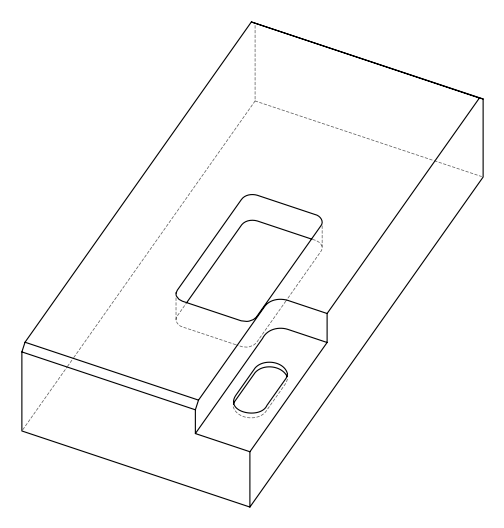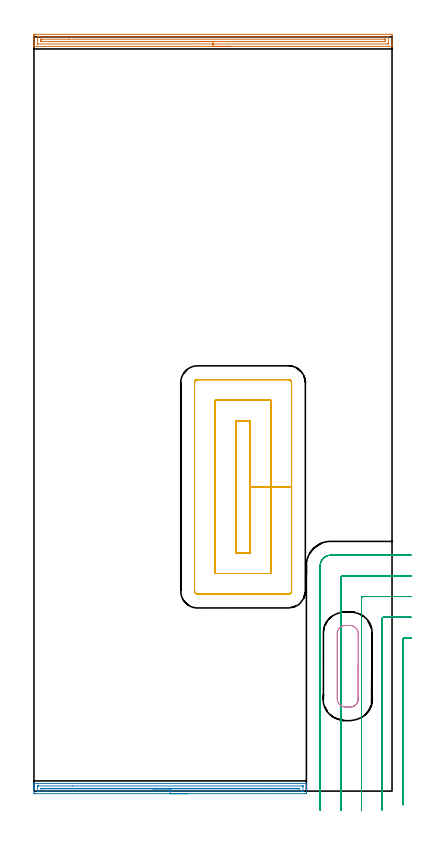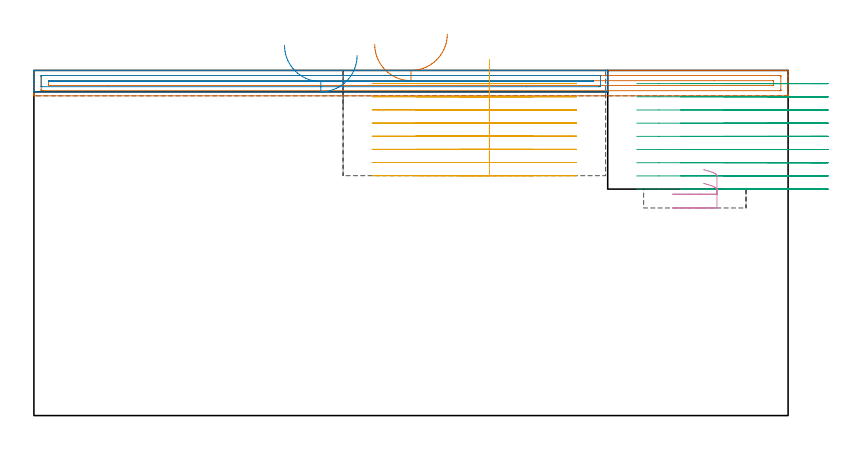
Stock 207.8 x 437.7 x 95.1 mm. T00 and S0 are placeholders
(PLAN: 5 operations, 1 tool changes, 38.7 min)
(1 AREA_MILL | FG_CHAMFER_SURFACE | UGT0205_001 | 5.17 min | 5091 mm3)
(2 AREA_MILL_1 | FG_CHAMFER_SURFACE_1 | UGT0205_001 | 3.94 min | 2819 mm3)
(3 MILL_CORNER_NOTCH_RECTANGULAR | CORNER_NOTCH_RECTANGULAR | NXT0201_012 | Follow Part, ap 4, ae 75% | 14.96 min | 234040 mm3)
(4 MILL_RECTANGULAR_POCKET | POCKET_RECTANGULAR_STRAIGHT | NXT0201_012 | Follow Part, ap 4, ae 75% | 0.67 min | 8561 mm3)
(5 MILL_RECTANGULAR_POCKET_1 | POCKET_RECTANGULAR_STRAIGHT_1 | NXT0201_012 | Follow Part, ap 4, ae 75% | 13.95 min | 292255 mm3)
(TOOL UGT0205_001 | Chamfer Mill 20 x 3 x 45 deg. | D20 FL50 Z2)
(TOOL NXT0201_012 | ENDMILL 16mm [2P460-1600-NA 1630] | D16 FL38 Z6)
(OP 1 AREA_MILL)
G17 G21 G94 G90
T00 M6
G54
G17 G0 G90 X113.9 Y432.2 S1061 M3
G43 Z105.1 H0
G94 G1 X113.862 Z104.228 F250.
X113.748 Z103.363
X113.559 Z102.512
X113.297 Z101.68
X112.963 Z100.874
X112.56 Z100.1
X112.092 Z99.364
X111.56 Z98.672
X110.971 Z98.029
X110.328 Z97.44
X109.636 Z96.908
X108.9 Z96.44
X108.126 Z96.037
X107.32 Z95.703
X106.488 Z95.441
X105.636 Z95.252
X104.772 Z95.138
X103.9 Z95.1
X0.182
X0.01 Y432.203 Z95.089
X0. Y432.543 Z94.756
Y432.786 Z94.513
Y433.502 Z93.793
Y434.738 Z92.558
Y436.14 Z91.156
Y436.758 Z90.538
Y438.517 Z88.78
X0.003 Y438.778 Z88.519
X0.01 Y439.192 Z88.105
X0.203 Y439.196 Z88.102
X0.629 Y439.2 Z88.1
X207.171 Y439.199 Z88.101
X207.597 Y439.196 Z88.102
X207.79 Y439.192 Z88.105
X207.8 Y438.778 Z88.519
Y435.26 Z92.034
Y433.859 Z93.437
Y433.502 Z93.793
Y432.543 Z94.757
X207.79 Y432.203 Z95.089
X207.618 Y432.2 Z95.1
X103.9
Y433.614 Z93.686
X2.302
X2.048 Y433.616 Z93.684
X2.018 Y433.618 Z93.682
X2.01 Y433.621 Z93.679
X2.006 Y433.629 Z93.671
X2.002 Y433.665 Z93.635
X2.001 Y433.7 Z93.6
X2. Y433.912 Z93.388
Y437.429 Z89.871
X2.001 Y437.566 Z89.734
X2.004 Y437.675 Z89.625
X2.008 Y437.748 Z89.552
X2.012 Y437.779 Z89.521
X2.532 Y437.786 Z89.514
X205.498
X205.752 Y437.784 Z89.516
X205.782 Y437.782 Z89.518
X205.79 Y437.779 Z89.521
X205.794 Y437.771 Z89.529
X205.798 Y437.735 Z89.565
X205.799 Y437.7 Z89.6
X205.8 Y437.488 Z89.812
Y433.971 Z93.329
X205.799 Y433.834 Z93.466
X205.796 Y433.725 Z93.575
X205.792 Y433.652 Z93.648
X205.788 Y433.621 Z93.679
X205.268 Y433.614 Z93.686
X103.9
Y435.028 Z92.272
X4.127 Y435.029 Z92.271
X4.064 Y435.031 Z92.269
X4.024 Y435.034 Z92.266
X4.01 Y435.037 Z92.263
X4.008 Y435.059 Z92.241
X4.003 Y435.26 Z92.04
X4. Y435.462 Z91.838
X4.002 Y436.14 Z91.16
X4.005 Y436.337 Z90.963
X4.01 Y436.364 Z90.936
X4.03 Y436.366 Z90.934
X4.088 Y436.369 Z90.931
X4.205 Y436.371 Z90.929
X20.371 Y436.372 Z90.928
X203.673 Y436.371 Z90.929
X203.736 Y436.369 Z90.931
X203.776 Y436.366 Z90.934
X203.79 Y436.363 Z90.937
X203.792 Y436.341 Z90.959
X203.797 Y436.14 Z91.16
X203.8 Y435.938 Z91.362
X203.798 Y435.26 Z92.04
X203.795 Y435.063 Z92.237
X203.79 Y435.036 Z92.264
X203.77 Y435.034 Z92.266
X203.712 Y435.031 Z92.269
X203.595 Y435.029 Z92.271
X187.462
X103.9 Y435.028 Z92.272
X103.028 Z92.31
X102.164 Z92.423
X101.312 Z92.612
X100.48 Z92.875
X99.674 Z93.208
X98.9 Z93.611
X98.164 Z94.08
X97.472 Z94.611
X96.829 Z95.2
X96.24 Z95.844
X95.708 Z96.536
X95.24 Z97.272
X94.837 Z98.045
X94.503 Z98.851
X94.241 Z99.683
X94.052 Z100.535
X93.938 Z101.4
X93.9 Z102.272
G0 Z105.1
M5
M2
(OP 2 AREA_MILL_1)
G17 G21 G94 G90
T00 M6
G54
G17 G0 G90 X89.05 Y-1.5 S1061 M3
G43 Z105.1 H0
Z99.2
G94 G1 X89.012 Z98.328 F250.
X88.898 Z97.464
X88.709 Z96.612
X88.447 Z95.78
X88.113 Z94.974
X87.71 Z94.2
X87.242 Z93.464
X86.71 Z92.772
X86.121 Z92.129
X85.478 Z91.54
X84.786 Z91.008
X84.05 Z90.54
X83.276 Z90.137
X82.47 Z89.803
X81.638 Z89.541
X80.786 Z89.352
X79.922 Z89.238
X79.05 Z89.2
X0.593
X0.257 Y-1.497
X0.01 Y-1.492 Z89.204
X0. Y-1.169 Z89.527
Y0.577 Z91.272
Y1.162 Z91.859
Y1.45 Z92.147
Y2.035 Z92.732
Y2.323 Z93.019
Y2.899 Z93.598
Y3.196 Z93.895
Y4.181 Z94.88
X0.002 Y4.292 Z94.984
X0.01 Y4.405 Z95.095
X0.144 Y4.4 Z95.1
X157.953
X158.09 Y4.397 Z95.088
X158.098 Y4.292 Z94.984
X158.1 Y4.181 Z94.88
Y3.492 Z94.192
Y2.899 Z93.598
Y2.323 Z93.019
Y2.035 Z92.732
Y1.45 Z92.147
Y1.162 Z91.859
Y0.577 Z91.272
Y-0.876 Z89.82
X158.097 Y-1.169 Z89.527
X158.09 Y-1.492 Z89.204
X157.843 Y-1.497 Z89.2
X157.507 Y-1.5
X79.05
Y-0.086 Z90.614
X2.376 Y-0.085 Z90.615
X2.16 Y-0.084 Z90.616
X2.04 Y-0.081 Z90.619
X2.016 Y-0.079 Z90.621
X2.01 Y-0.067 Z90.633
X2.006 Y-0.046 Z90.654
X2.001 Y0.071 Z90.771
X2. Y2.691 Z93.391
X2.002 Y2.814 Z93.514
X2.006 Y2.912 Z93.612
X2.01 Y2.972 Z93.672
X2.039 Y2.979 Z93.679
X2.376 Y2.983 Z93.683
X2.592 Y2.985 Z93.685
X22.428 Y2.986 Z93.686
X155.724 Y2.985 Z93.685
X155.94 Y2.984 Z93.684
X156.06 Y2.98 Z93.68
X156.084 Y2.979 Z93.679
X156.09 Y2.967 Z93.667
X156.094 Y2.945 Z93.645
X156.099 Y2.829 Z93.529
X156.1 Y0.209 Z90.909
X156.098 Y0.086 Z90.786
X156.094 Y-0.012 Z90.688
X156.09 Y-0.072 Z90.628
X156.061 Y-0.079 Z90.621
X155.724 Y-0.083 Z90.617
X155.509 Y-0.085 Z90.615
X135.726 Y-0.086 Z90.614
X79.05
Y1.328 Z92.028
X4.283 Y1.329 Z92.029
X4.159 Y1.33 Z92.03
X4.036 Y1.334 Z92.034
X4.01 Y1.336 Z92.036
X4.006 Y1.357 Z92.057
X4.003 Y1.398 Z92.098
Y1.45 Z92.15
X4.007 Y1.528 Z92.228
X4.01 Y1.561 Z92.261
X4.042 Y1.565 Z92.265
X4.159 Y1.567 Z92.267
X4.927 Y1.571 Z92.271
X5.051
X153.817
X153.941 Y1.569 Z92.269
X154.064 Y1.566 Z92.266
X154.09 Y1.564 Z92.264
X154.094 Y1.543 Z92.243
X154.097 Y1.502 Z92.202
X154.098 Y1.45 Z92.15
X154.093 Y1.372 Z92.072
X154.09 Y1.339 Z92.039
X154.059 Y1.335 Z92.035
X153.941 Y1.333 Z92.033
X153.173 Y1.329 Z92.029
X153.049 Y1.328 Z92.028
X79.05
X78.178 Z92.067
X77.314 Z92.18
X76.462 Z92.369
X75.63 Z92.632
X74.824 Z92.965
X74.05 Z93.368
X73.314 Z93.837
X72.622 Z94.368
X71.979 Z94.957
X71.39 Z95.601
X70.858 Z96.293
X70.39 Z97.028
X69.987 Z97.802
X69.653 Z98.608
X69.391 Z99.44
X69.202 Z100.292
X69.088 Z101.157
X69.05 Z102.028
G0 Z105.1
M5
M2
(OP 3 MILL_CORNER_NOTCH_RECTANGULAR)
G17 G21 G94 G90
T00 M6
G54
G17 G0 G90 X218.8 Y88.9 S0 M3
G43 Z105.1 H1
Z91.467
G94 G1 X215.8 F250.
X214.895 F500.
G3 X214.1 Y88.105 R0.8
G1 Y-4.931
Y-7.931 F250.
G0 Z105.1
X218.8 Y100.9
Z91.467
G1 X215.8
X202.895 F500.
G3 X202.1 Y100.105 R0.8
G1 Y-8.
Y-11. F250.
G0 Z105.1
X218.8 Y112.9
Z91.467
G1 X215.8
X190.895 F500.
G3 X190.1 Y112.105 R0.8
G1 Y-8.
Y-11. F250.
G0 Z105.1
X218.8 Y124.9
Z91.467
G1 X215.8
X178.896 F500.
G3 X178.1 Y124.104 R0.8
G1 Y-8.
Y-11. F250.
G0 Z105.1
X218.8 Y136.9
Z91.467
G1 X215.8
X172.2 F500.
G3 X166.1 Y130.8 R6.1
G1 Y-8.
Y-11. F250.
G0 Z105.1
X218.8 Y88.9
Z87.833
G1 X215.8
X214.895 F500.
G3 X214.1 Y88.105 R0.8
G1 Y-4.931
Y-7.931 F250.
G0 Z105.1
X218.8 Y100.9
Z87.833
G1 X215.8
X202.895 F500.
G3 X202.1 Y100.105 R0.8
G1 Y-8.
Y-11. F250.
G0 Z105.1
X218.8 Y112.9
Z87.833
G1 X215.8
X190.895 F500.
G3 X190.1 Y112.105 R0.8
G1 Y-8.
Y-11. F250.
G0 Z105.1
X218.8 Y124.9
Z87.833
G1 X215.8
X178.896 F500.
G3 X178.1 Y124.104 R0.8
G1 Y-8.
Y-11. F250.
G0 Z105.1
X218.8 Y136.9
Z87.833
G1 X215.8
X172.2 F500.
G3 X166.1 Y130.8 R6.1
G1 Y-8.
Y-11. F250.
G0 Z105.1
X218.8 Y88.9
Z84.2
G1 X215.8
X214.895 F500.
G3 X214.1 Y88.105 R0.8
G1 Y-4.931
Y-7.931 F250.
G0 Z105.1
X218.8 Y100.9
Z84.2
G1 X215.8
X202.895 F500.
G3 X202.1 Y100.105 R0.8
G1 Y-8.
Y-11. F250.
G0 Z105.1
X218.8 Y112.9
Z84.2
G1 X215.8
X190.895 F500.
G3 X190.1 Y112.105 R0.8
G1 Y-8.
Y-11. F250.
G0 Z105.1
X218.8 Y124.9
Z84.2
G1 X215.8
X178.896 F500.
G3 X178.1 Y124.104 R0.8
G1 Y-8.
Y-11. F250.
G0 Z105.1
X218.8 Y136.9
Z84.2
G1 X215.8
X172.2 F500.
G3 X166.1 Y130.8 R6.1
G1 Y-8.
Y-11. F250.
G0 Z105.1
X218.8 Y88.9
Z80.567
G1 X215.8
X214.895 F500.
G3 X214.1 Y88.105 R0.8
G1 Y-4.931
Y-7.931 F250.
G0 Z105.1
X218.8 Y100.9
Z80.567
G1 X215.8
X202.895 F500.
G3 X202.1 Y100.105 R0.8
G1 Y-8.
Y-11. F250.
G0 Z105.1
X218.8 Y112.9
Z80.567
G1 X215.8
X190.895 F500.
G3 X190.1 Y112.105 R0.8
G1 Y-8.
Y-11. F250.
G0 Z105.1
X218.8 Y124.9
Z80.567
G1 X215.8
X178.896 F500.
G3 X178.1 Y124.104 R0.8
G1 Y-8.
Y-11. F250.
G0 Z105.1
X218.8 Y136.9
Z80.567
G1 X215.8
X172.2 F500.
G3 X166.1 Y130.8 R6.1
G1 Y-8.
Y-11. F250.
G0 Z105.1
X218.8 Y88.9
Z76.933
G1 X215.8
X214.895 F500.
G3 X214.1 Y88.105 R0.8
G1 Y-4.931
Y-7.931 F250.
G0 Z105.1
X218.8 Y100.9
Z76.933
G1 X215.8
X202.895 F500.
G3 X202.1 Y100.105 R0.8
G1 Y-8.
Y-11. F250.
G0 Z105.1
X218.8 Y112.9
Z76.933
G1 X215.8
X190.895 F500.
G3 X190.1 Y112.105 R0.8
G1 Y-8.
Y-11. F250.
G0 Z105.1
X218.8 Y124.9
Z76.933
G1 X215.8
X178.896 F500.
G3 X178.1 Y124.104 R0.8
G1 Y-8.
Y-11. F250.
G0 Z105.1
X218.8 Y136.9
Z76.933
G1 X215.8
X172.2 F500.
G3 X166.1 Y130.8 R6.1
G1 Y-8.
Y-11. F250.
G0 Z105.1
X218.8 Y88.9
Z73.3
G1 X215.8
X214.895 F500.
G3 X214.1 Y88.105 R0.8
G1 Y-4.931
Y-7.931 F250.
G0 Z105.1
X218.8 Y100.9
Z73.3
G1 X215.8
X202.895 F500.
G3 X202.1 Y100.105 R0.8
G1 Y-8.
Y-11. F250.
G0 Z105.1
X218.8 Y112.9
Z73.3
G1 X215.8
X190.895 F500.
G3 X190.1 Y112.105 R0.8
G1 Y-8.
Y-11. F250.
G0 Z105.1
X218.8 Y124.9
Z73.3
G1 X215.8
X178.896 F500.
G3 X178.1 Y124.104 R0.8
G1 Y-8.
Y-11. F250.
G0 Z105.1
X218.8 Y136.9
Z73.3
G1 X215.8
X172.2 F500.
G3 X166.1 Y130.8 R6.1
G1 Y-8.
Y-11. F250.
G0 Z105.1
X218.8 Y88.9
Z69.667
G1 X215.8
X214.895 F500.
G3 X214.1 Y88.105 R0.8
G1 Y-4.931
Y-7.931 F250.
G0 Z105.1
X218.8 Y100.9
Z69.667
G1 X215.8
X202.895 F500.
G3 X202.1 Y100.105 R0.8
G1 Y-8.
Y-11. F250.
G0 Z105.1
X218.8 Y112.9
Z69.667
G1 X215.8
X190.895 F500.
G3 X190.1 Y112.105 R0.8
G1 Y-8.
Y-11. F250.
G0 Z105.1
X218.8 Y124.9
Z69.667
G1 X215.8
X178.896 F500.
G3 X178.1 Y124.104 R0.8
G1 Y-8.
Y-11. F250.
G0 Z105.1
X218.8 Y136.9
Z69.667
G1 X215.8
X172.2 F500.
G3 X166.1 Y130.8 R6.1
G1 Y-8.
Y-11. F250.
G0 Z105.1
X218.8 Y88.9
Z66.033
G1 X215.8
X214.895 F500.
G3 X214.1 Y88.105 R0.8
G1 Y-4.931
Y-7.931 F250.
G0 Z105.1
X218.8 Y100.9
Z66.033
G1 X215.8
X202.895 F500.
G3 X202.1 Y100.105 R0.8
G1 Y-8.
Y-11. F250.
G0 Z105.1
X218.8 Y112.9
Z66.033
G1 X215.8
X190.895 F500.
G3 X190.1 Y112.105 R0.8
G1 Y-8.
Y-11. F250.
G0 Z105.1
X218.8 Y124.9
Z66.033
G1 X215.8
X178.896 F500.
G3 X178.1 Y124.104 R0.8
G1 Y-8.
Y-11. F250.
G0 Z105.1
X218.8 Y136.9
Z66.033
G1 X215.8
X172.2 F500.
G3 X166.1 Y130.8 R6.1
G1 Y-8.
Y-11. F250.
G0 Z105.1
X218.8 Y88.9
Z62.4
G1 X215.8
X214.895 F500.
G3 X214.1 Y88.105 R0.8
G1 Y-4.931
Y-7.931 F250.
G0 Z105.1
X218.8 Y100.9
Z62.4
G1 X215.8
X202.895 F500.
G3 X202.1 Y100.105 R0.8
G1 Y-8.
Y-11. F250.
G0 Z105.1
X218.8 Y112.9
Z62.4
G1 X215.8
X190.895 F500.
G3 X190.1 Y112.105 R0.8
G1 Y-8.
Y-11. F250.
G0 Z105.1
X218.8 Y124.9
Z62.4
G1 X215.8
X178.896 F500.
G3 X178.1 Y124.104 R0.8
G1 Y-8.
Y-11. F250.
G0 Z105.1
X218.8 Y136.9
Z62.4
G1 X215.8
X172.2 F500.
G3 X166.1 Y130.8 R6.1
G1 Y-8.
Y-11. F250.
G0 Z105.1
M5
M2
(OP 4 MILL_RECTANGULAR_POCKET)
G17 G21 G94 G90
T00 M6
G54
G17 G0 G90 X184.487 Y48.908 S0 M3
G43 Z105.1 H1
Z67.78
G94 G1 X184.857 Y48.995 Z67.678 F250.
X185.4 Y49.196 Z67.523
X185.915 Y49.462 Z67.368
X186.393 Y49.789 Z67.212
X186.827 Y50.173 Z67.057
X187.211 Y50.607 Z66.902
X187.538 Y51.085 Z66.747
X187.804 Y51.6 Z66.591
X188.005 Y52.143 Z66.436
X188.138 Y52.707 Z66.281
X188.2 Y53.283 Z66.126
Y53.5 Z66.068
Y72.45 Z60.99
Y91.4 F500.
G3 X183.5 Y96.1 R4.7
G1 X180.7
G3 X176. Y91.4 R4.7
G1 Y53.5
G3 X180.7 Y48.8 R4.7
G1 X183.5
G3 X188.2 Y53.5 R4.7
G1 Y72.45
Y73.45
G0 X184.487 Y48.908 Z63.99
G1 X184.857 Y48.995 Z63.888 F250.
X185.4 Y49.196 Z63.733
X185.915 Y49.462 Z63.578
X186.393 Y49.789 Z63.422
X186.827 Y50.173 Z63.267
X187.211 Y50.607 Z63.112
X187.538 Y51.085 Z62.957
X187.804 Y51.6 Z62.801
X188.005 Y52.143 Z62.646
X188.138 Y52.707 Z62.491
X188.2 Y53.283 Z62.336
Y53.5 Z62.278
Y72.45 Z57.2
Y91.4 F500.
G3 X183.5 Y96.1 R4.7
G1 X180.7
G3 X176. Y91.4 R4.7
G1 Y53.5
G3 X180.7 Y48.8 R4.7
G1 X183.5
G3 X188.2 Y53.5 R4.7
G1 Y72.45
Y73.45
G0 Z105.1
M5
M2
(OP 5 MILL_RECTANGULAR_POCKET_1)
G17 G21 G94 G90
T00 M6
G54
G17 G0 G90 X125.5 Y151.825 S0 M3
G43 Z105.1 H1
Z98.1
G94 G1 Y176.55 Z91.475 F250.
Y214.8 F500.
X117.2
Y138.3
X125.5
Y176.55
X137.5
Y226.8
X105.2
Y126.3
X137.5
Y176.55
X149.5
Y237.
G3 X147.7 Y238.8 R1.8
G1 X95.
G3 X93.2 Y237. R1.8
G1 Y116.1
G3 X95. Y114.3 R1.8
G1 X147.7
G3 X149.5 Y116.1 R1.8
G1 Y176.55
Y177.55
G0 X125.5 Y151.825 Z94.475
G1 Y176.55 Z87.85 F250.
Y214.8 F500.
X117.2
Y138.3
X125.5
Y176.55
X137.5
Y226.8
X105.2
Y126.3
X137.5
Y176.55
X149.5
Y237.
G3 X147.7 Y238.8 R1.8
G1 X95.
G3 X93.2 Y237. R1.8
G1 Y116.1
G3 X95. Y114.3 R1.8
G1 X147.7
G3 X149.5 Y116.1 R1.8
G1 Y176.55
Y177.55
G0 X125.5 Y151.825 Z90.85
G1 Y176.55 Z84.225 F250.
Y214.8 F500.
X117.2
Y138.3
X125.5
Y176.55
X137.5
Y226.8
X105.2
Y126.3
X137.5
Y176.55
X149.5
Y237.
G3 X147.7 Y238.8 R1.8
G1 X95.
G3 X93.2 Y237. R1.8
G1 Y116.1
G3 X95. Y114.3 R1.8
G1 X147.7
G3 X149.5 Y116.1 R1.8
G1 Y176.55
Y177.55
G0 X125.5 Y151.825 Z87.225
G1 Y176.55 Z80.6 F250.
Y214.8 F500.
X117.2
Y138.3
X125.5
Y176.55
X137.5
Y226.8
X105.2
Y126.3
X137.5
Y176.55
X149.5
Y237.
G3 X147.7 Y238.8 R1.8
G1 X95.
G3 X93.2 Y237. R1.8
G1 Y116.1
G3 X95. Y114.3 R1.8
G1 X147.7
G3 X149.5 Y116.1 R1.8
G1 Y176.55
Y177.55
G0 X125.5 Y151.825 Z83.6
G1 Y176.55 Z76.975 F250.
Y214.8 F500.
X117.2
Y138.3
X125.5
Y176.55
X137.5
Y226.8
X105.2
Y126.3
X137.5
Y176.55
X149.5
Y237.
G3 X147.7 Y238.8 R1.8
G1 X95.
G3 X93.2 Y237. R1.8
G1 Y116.1
G3 X95. Y114.3 R1.8
G1 X147.7
G3 X149.5 Y116.1 R1.8
G1 Y176.55
Y177.55
G0 X125.5 Y151.825 Z79.975
G1 Y176.55 Z73.35 F250.
Y214.8 F500.
X117.2
Y138.3
X125.5
Y176.55
X137.5
Y226.8
X105.2
Y126.3
X137.5
Y176.55
X149.5
Y237.
G3 X147.7 Y238.8 R1.8
G1 X95.
G3 X93.2 Y237. R1.8
G1 Y116.1
G3 X95. Y114.3 R1.8
G1 X147.7
G3 X149.5 Y116.1 R1.8
G1 Y176.55
Y177.55
G0 X125.5 Y151.825 Z76.35
G1 Y176.55 Z69.725 F250.
Y214.8 F500.
X117.2
Y138.3
X125.5
Y176.55
X137.5
Y226.8
X105.2
Y126.3
X137.5
Y176.55
X149.5
Y237.
G3 X147.7 Y238.8 R1.8
G1 X95.
G3 X93.2 Y237. R1.8
G1 Y116.1
G3 X95. Y114.3 R1.8
G1 X147.7
G3 X149.5 Y116.1 R1.8
G1 Y176.55
Y177.55
G0 X125.5 Y151.825 Z72.725
G1 Y176.55 Z66.1 F250.
Y214.8 F500.
X117.2
Y138.3
X125.5
Y176.55
X137.5
Y226.8
X105.2
Y126.3
X137.5
Y176.55
X149.5
Y237.
G3 X147.7 Y238.8 R1.8
G1 X95.
G3 X93.2 Y237. R1.8
G1 Y116.1
G3 X95. Y114.3 R1.8
G1 X147.7
G3 X149.5 Y116.1 R1.8
G1 Y176.55
Y177.55
G0 Z105.1
M5
M2
